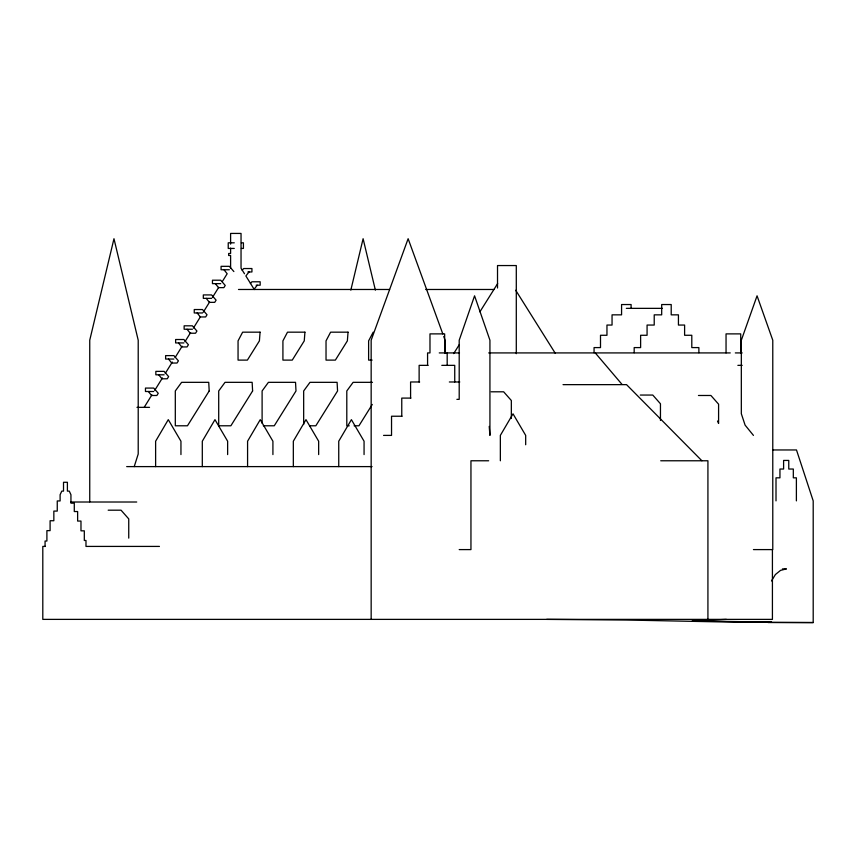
<?xml version="1.0" encoding="UTF-8"?>
<svg xmlns="http://www.w3.org/2000/svg" width="856" height="856" viewBox="0 0 856 856"><rect width="100%" height="100%" fill="white"/><g stroke="black" fill="none" stroke-linecap="round" stroke-linejoin="round"><path stroke-width="1.28" d="M350.832 290.12L363.105 238.717L375.377 290.12M134.221 466.606L138.212 454.012L138.212 340.228L113.976 238.717L89.741 340.228L89.741 501.841M373.195 332.171L368.615 340.881L368.615 360.109L372.114 360.109M771.502 580.957L775.397 574.537L780.576 570.363L786.439 568.919L782.427 568.919M144.172 407.349L151.908 394.894M154.722 390.368L162.458 377.913M165.272 373.387L172.302 362.067M175.116 357.53L182.146 346.209M184.96 341.683L190.588 332.62M193.403 328.094L200.432 316.774M203.246 312.247L209.581 302.05M212.384 297.524L218.719 287.338M222.239 281.667L227.161 273.749L223.994 269.747M372.274 404.449L358.953 425.785L354.095 425.785M453.659 353.614L459.34 344.583M479.906 311.809L497.646 283.561M249.021 271.962L245.865 275.953L254.307 289.553M254.093 289.21L257.26 285.209M242.162 270.271L243.671 268.538L251.931 268.538L251.931 271.962L247.919 271.962M250.401 283.529L251.91 281.785L260.171 281.785L260.171 285.209L256.158 285.209M726.337 619.38L692.194 620.921L771.502 622.109L738.075 622.259L626.421 620.033L546.684 619.38M234.276 242.815L228.231 242.815L228.231 248.433L234.276 248.433M241.392 242.815L243.414 242.815L243.414 248.433L241.392 248.433M229.344 269.747L221.083 269.747L221.083 266.323L229.344 266.323L233.87 271.555M220.72 283.646L212.459 283.646L212.459 280.212L220.72 280.212L225.235 285.444L223.876 287.637L218.526 287.637L215.37 283.646M238.492 289.478L389.587 289.478M425.689 289.478L493.88 289.478M211.582 298.359L203.321 298.359L203.321 294.924L211.582 294.924L216.097 300.156L214.738 302.35L209.388 302.35L206.232 298.359M626.335 308.353L662.437 308.353M202.508 312.964L194.248 312.964L194.248 309.54L202.508 309.54L207.024 314.762L205.665 316.955L200.315 316.955L197.158 312.964M192.397 329.239L184.136 329.239L184.136 325.815L192.397 325.815L196.923 331.037L195.553 333.23L190.214 333.23L187.047 329.239M183.89 342.935L175.63 342.935L175.63 339.511L183.89 339.511L188.416 344.743L187.047 346.937L181.697 346.937L178.54 342.935M439.256 352.918L459.49 352.918M488.69 352.918L730.254 352.918M735.325 352.918L742.184 352.918M173.886 359.049L165.625 359.049L165.625 355.615L173.886 355.615L178.401 360.847L177.042 363.04L171.692 363.04L168.536 359.049M428.139 365.351L419.13 365.351L419.13 381.979M441.792 365.351L454.739 365.351L454.739 381.979M737.872 365.351L742.184 365.351M164.106 374.8L155.846 374.8L155.846 371.365L164.106 371.365L168.621 376.597L167.262 378.791L161.912 378.791L158.756 374.8M419.643 381.979L410.591 381.979L410.591 398.094M449.346 381.979L459.779 381.979M372.478 382.332L353.111 382.332L346.798 390.967L346.798 425.785L349.227 425.785M563.034 384.644L626.549 384.644L701.909 460.774M153.727 391.502L145.466 391.502L145.466 388.078L153.727 388.078L158.253 393.3L156.883 395.493L151.533 395.493L148.377 391.502M491.194 391.802L503.649 391.802L511.342 400.512L511.342 418.456M640.309 395.055L652.775 395.055L660.457 403.775L660.457 420.435M698.453 395.483L710.908 395.483L718.591 404.192L718.591 423.431L717.521 421.024M410.934 398.094L401.764 398.094L401.764 416.23M456.901 399.356L459.201 399.356L459.201 340.228L474.566 295.823L489.932 340.228L489.932 435.394L489.215 426.406M136.981 407.349L149.522 407.349M402.042 416.23L391.534 416.23L391.534 435.394L383.563 435.394M263.316 425.785L274.262 425.785L295.994 390.967L295.534 382.332L268.42 382.332L262.107 390.967L262.107 423.206M309.744 425.785L315.832 425.785L337.564 390.967L337.104 382.332L309.99 382.332L303.666 390.967L303.666 424.501M772.551 449.956L796.487 449.956L813.2 500.878L813.2 622.558L767.95 622.44L813.2 622.558M488.669 460.774L470.95 460.774L470.95 549.595L459.201 549.595M660.714 460.774L707.923 460.774L707.923 619.38M126.677 466.606L372.06 466.606M70.802 502.012L136.714 502.012M108.177 510.187L121.049 510.187L128.742 518.897L128.742 538.124M45.454 546.417L42.8 546.417L42.8 619.38L772.422 619.38L772.422 549.595M159.441 546.417L85.985 546.417L85.985 540.468L84.316 540.468L84.316 530.827L80.978 530.827L80.978 521.058L77.629 521.058L77.629 511.535L74.29 511.535L74.29 503.168L70.941 503.168L70.941 494.736L69.282 491.109L67.399 491.109L67.399 482.281L63.515 482.281L63.515 491.109L61.782 491.109L60.113 494.736L60.113 500.942L57.256 500.942L57.256 511.086L53.842 511.086L53.842 520.737L50.097 520.737L50.097 530.634L46.898 530.634L46.898 541.035L45.068 541.035L45.068 546.417M753.441 549.595L772.775 549.595L772.775 340.228L757.057 295.823L741.328 340.228L741.328 413.737L745.095 425.122L753.441 435.394M595.262 352.918L622.012 384.387M515.708 290.259L555.234 353.228M244.506 273.76L241.039 268.196L241.039 233.431L230.606 233.431L230.606 244.121M442.82 333.958L408.13 238.717L371.162 340.228L371.162 619.38M443.729 336.472L445.099 340.228L445.099 353.442M796.39 500.878L796.39 477.83L793.319 477.83L793.319 469.035L788.761 469.035L788.761 460.432L783.604 460.432L783.604 469.035L779.944 469.035L779.944 477.83L776.007 477.83L776.007 500.878M740.718 352.918L740.718 333.883L726.048 333.883L726.048 352.918M698.881 352.736L698.881 347.59L691.798 347.59L691.798 335.274L684.607 335.274L684.607 325.055L678.433 325.055L678.433 314.848L671.211 314.848L671.211 304.543L661.688 304.543L661.688 314.848L654.219 314.848L654.219 325.055L647.072 325.055L647.072 335.274L640.62 335.274L640.62 347.59L634.178 347.59L634.178 352.736M631.097 308.417L631.097 304.543L621.574 304.543L621.574 314.848L612.051 314.848L612.051 325.055L606.957 325.055L606.957 335.274L600.505 335.274L600.505 347.59L594.064 347.59L594.064 352.736M525.68 444.745L525.68 435.394L513.012 413.823L500.353 435.394L500.353 460.774M516.296 353.678L516.296 265.553L497.518 265.553L497.518 288.012M447.185 352.918L447.185 365.351M444.649 352.918L444.649 333.883L429.98 333.883L429.98 352.918L427.572 352.918L427.572 365.351M364.067 454.579L364.067 441.225L351.409 419.654L338.741 441.225L338.741 466.606M318.657 454.579L318.657 441.225L305.988 419.654L293.33 441.225L293.33 466.606M272.914 454.579L272.914 441.225L260.245 419.654L247.577 441.225L247.577 466.606M230.606 248.133L230.606 253.472L228.659 253.472L228.659 255.505L230.606 255.505L230.606 268.196M227.632 454.579L227.632 441.225L214.974 419.654L202.305 441.225L202.305 466.606M180.948 454.579L180.948 441.225L168.279 419.654L155.621 441.225L155.621 466.606M260.074 332.171L259.4 340.881L247.395 360.109L238.054 360.109L238.054 340.881L242.633 332.171L260.074 332.171M304.929 332.171L304.255 340.881L292.26 360.109L282.919 360.109L282.919 340.881L287.498 332.171L304.929 332.171M348.039 332.171L347.365 340.881L335.37 360.109L326.029 360.109L326.029 340.881L330.609 332.171L348.039 332.171M209.196 390.967L187.464 425.785L175.309 425.785L175.309 390.967L181.622 382.332L208.736 382.332L209.196 390.967M252.606 390.967L230.874 425.785L218.708 425.785L218.708 390.967L225.032 382.332L252.146 382.332L252.606 390.967"/></g></svg>
